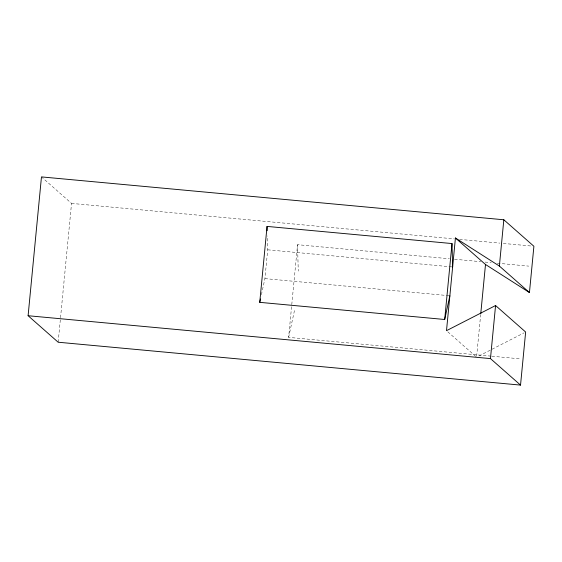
<?xml version="1.0" encoding="UTF-8"?>
<svg xmlns="http://www.w3.org/2000/svg" width="562" height="562" viewBox="0 0 562 562"><rect width="100%" height="100%" fill="white"/><g stroke="black" fill="none" stroke-linecap="round" stroke-linejoin="round"><path stroke-width="0.42" stroke-dasharray="2.81 2.11" d="M58.167 342.223L71.536 203.402L42.122 177.48M261.407 294.713L264.92 278.612L267.695 249.816L267.315 235.942M491.012 356.139L288.622 337.376L297.544 244.688L449.34 258.766M476.653 356.308L480.658 314.727M288.622 337.376L294.46 310.596M478.908 355.978L524.086 332.83M71.536 203.402L454.363 238.899M459.611 239.384L499.815 243.114M503.306 243.437L532.151 246.107M454.574 259.251L480.749 261.674M485.104 262.082L491.216 262.644M497.321 263.213L528.73 266.121M267.695 249.816L451.764 266.887M264.92 278.612L448.996 295.682M491.883 356.224L519.801 358.809M447.795 331.812L476.569 357.172M297.544 244.688L298.26 271.109"/><path stroke-width="0.84" d="M28.1 315.725L41.469 176.904L503.833 219.777L533.9 246.275L529.446 292.549L485.498 264.484L455.431 237.986L446.502 330.674L495.572 305.531L525.646 332.03L520.531 385.096L58.167 342.223L28.1 315.725L490.464 358.598L520.531 385.096M449.867 295.76L444.69 319.49L259.742 302.342L267.055 226.409L452.003 243.557L452.635 266.964M444.69 319.49L452.003 243.557M480.742 313.863L485.498 264.484M490.464 358.598L495.572 305.531M529.446 292.549L499.372 266.051L503.833 219.777M259.742 302.342L260.487 298.949M455.431 237.986L499.372 266.051M267.055 226.409L267.175 230.743"/></g></svg>
